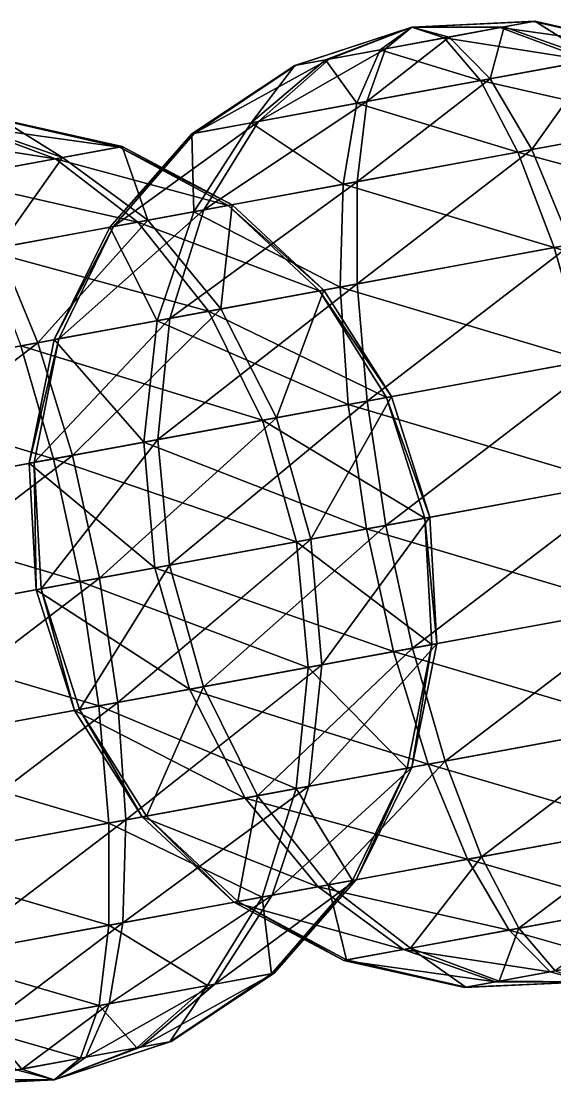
# Model space of a CAD drawing. Header units: metres. Extents: x -550 to 12, y -466 to 28.
# Drawn here: x -144.6 to -111.7, y -43.7 to 22.1 of the extents above; entities that cross this region are included whole.
import ezdxf

# ---------------------------------------------------------------- set-up
doc = ezdxf.new("R2010")
doc.units = ezdxf.units.M

msp = doc.modelspace()

# ---------------------------------------------------------------- linework, layer by layer
for points in [[(-125.84111, 19.71893, -994.4857), (-120.51286, 21.739086, -999.8581), (-127.74427, 19.368618, -998.0084), (-127.74417, 19.368717, -998.0083)], [(-127.74427, 19.368618, -998.0084), (-120.51286, 21.739086, -999.8581), (-127.660194, 19.384094, -1002.0268), (-127.660095, 19.384193, -1002.0267)], [(-127.660194, 19.384094, -1002.0268), (-120.51286, 21.739086, -999.8581), (-125.61141, 19.761208, -1005.464), (-125.61131, 19.761307, -1005.46387)], [(-122.46067, 20.34116, -992.4025), (-120.51286, 21.739086, -999.8581), (-125.84111, 19.71893, -994.4857), (-125.84101, 19.719028, -994.4856)], [(-125.61141, 19.761208, -1005.464), (-120.51286, 21.739086, -999.8581), (-122.1469, 20.398914, -1007.3992), (-122.1468, 20.399014, -1007.39905)], [(-118.50873, 21.068584, -992.317), (-120.51286, 21.739086, -999.8581), (-122.46067, 20.34116, -992.4025), (-122.46057, 20.341259, -992.4024)], [(-122.1469, 20.398914, -1007.3992), (-120.51286, 21.739086, -999.8581), (-118.19496, 21.126339, -1007.31366), (-118.19486, 21.126438, -1007.31354)], [(-114.814514, 21.74857, -1005.23047), (-120.51286, 21.739086, -999.8581), (-112.91136, 22.09888, -1001.70776), (-112.91126, 22.09898, -1001.70764)], [(-112.91136, 22.09888, -1001.70776), (-120.51286, 21.739086, -999.8581), (-112.99544, 22.083405, -997.6894), (-112.99534, 22.083504, -997.6893)], [(-112.99544, 22.083405, -997.6894), (-120.51286, 21.739086, -999.8581), (-115.04421, 21.706291, -994.2522), (-115.04411, 21.70639, -994.2521)], [(-118.19496, 21.126339, -1007.31366), (-120.51286, 21.739086, -999.8581), (-114.814514, 21.74857, -1005.23047), (-114.814415, 21.748669, -1005.23035)], [(-115.04421, 21.706291, -994.2522), (-120.51286, 21.739086, -999.8581), (-118.50873, 21.068584, -992.317), (-118.50863, 21.068684, -992.3169)], [(-115.66492, 18.544682, -1014.2611), (-118.19496, 21.126339, -1007.31366), (-114.814514, 21.74857, -1005.23047), (-114.814415, 21.748669, -1005.23035)], [(-115.66492, 18.544682, -1014.2611), (-114.814514, 21.74857, -1005.23047), (-109.1344, 19.746738, -1010.2367), (-109.1343, 19.746838, -1010.2366)], [(-105.6202, 20.393589, -995.6685), (-112.99544, 22.083405, -997.6894), (-115.04421, 21.706291, -994.2522), (-115.04411, 21.70639, -994.2521)], [(-109.1344, 19.746738, -1010.2367), (-114.814514, 21.74857, -1005.23047), (-112.91136, 22.09888, -1001.70776), (-112.91126, 22.09898, -1001.70764)], [(-105.45778, 20.423487, -1003.43134), (-112.91136, 22.09888, -1001.70776), (-112.99544, 22.083405, -997.6894), (-112.99534, 22.083504, -997.6893)], [(-105.45778, 20.423487, -1003.43134), (-112.99544, 22.083405, -997.6894), (-105.6202, 20.393589, -995.6685), (-105.6201, 20.393688, -995.6684)], [(-109.1344, 19.746738, -1010.2367), (-112.91136, 22.09888, -1001.70776), (-105.45778, 20.423487, -1003.43134), (-105.45768, 20.423586, -1003.4312)], [(-123.29948, 17.139404, -1014.4263), (-122.1469, 20.398914, -1007.3992), (-118.19496, 21.126339, -1007.31366), (-118.19486, 21.126438, -1007.31354)], [(-123.29948, 17.139404, -1014.4263), (-118.19496, 21.126339, -1007.31366), (-115.66492, 18.544682, -1014.2611), (-115.66482, 18.54478, -1014.261)], [(-116.27107, 18.433105, -985.2899), (-118.50873, 21.068584, -992.317), (-122.46067, 20.34116, -992.4025), (-122.46057, 20.341259, -992.4024)], [(-109.57814, 19.66506, -989.0283), (-115.04421, 21.706291, -994.2522), (-118.50873, 21.068584, -992.317), (-118.50863, 21.068684, -992.3169)], [(-109.57814, 19.66506, -989.0283), (-118.50873, 21.068584, -992.317), (-116.27107, 18.433105, -985.2899), (-116.27097, 18.433205, -985.2898)], [(-105.6202, 20.393589, -995.6685), (-115.04421, 21.706291, -994.2522), (-109.57814, 19.66506, -989.0283), (-109.57804, 19.66516, -989.0282)], [(-129.9924, 15.90745, -1010.68787), (-125.61141, 19.761208, -1005.464), (-122.1469, 20.398914, -1007.3992), (-122.1468, 20.399014, -1007.39905)], [(-129.9924, 15.90745, -1010.68787), (-122.1469, 20.398914, -1007.3992), (-123.29948, 17.139404, -1014.4263), (-123.29938, 17.139503, -1014.42615)], [(-133.95035, 15.178921, -1004.04767), (-127.660194, 19.384094, -1002.0268), (-125.61141, 19.761208, -1005.464), (-125.61131, 19.761307, -1005.46387)], [(-133.95035, 15.178921, -1004.04767), (-125.61141, 19.761208, -1005.464), (-129.9924, 15.90745, -1010.68787), (-129.9923, 15.90755, -1010.68774)], [(-123.90564, 17.027828, -985.4551), (-122.46067, 20.34116, -992.4025), (-125.84111, 19.71893, -994.4857), (-125.84101, 19.719028, -994.4856)], [(-116.27107, 18.433105, -985.2899), (-122.46067, 20.34116, -992.4025), (-123.90564, 17.027828, -985.4551), (-123.90554, 17.027927, -985.45496)], [(-113.09515, 14.17004, -1020.22705), (-115.66492, 18.544682, -1014.2611), (-109.1344, 19.746738, -1010.2367), (-109.1343, 19.746838, -1010.2366)], [(-113.09515, 14.17004, -1020.22705), (-109.1344, 19.746738, -1010.2367), (-103.85961, 15.870007, -1014.53564), (-103.85951, 15.870107, -1014.5355)], [(-134.11276, 15.149023, -996.28485), (-127.74427, 19.368618, -998.0084), (-127.660194, 19.384094, -1002.0268), (-127.660095, 19.384193, -1002.0267)], [(-134.11276, 15.149023, -996.28485), (-127.660194, 19.384094, -1002.0268), (-133.95035, 15.178921, -1004.04767), (-133.95024, 15.179021, -1004.04755)], [(-130.43614, 15.825771, -989.4795), (-127.74427, 19.368618, -998.0084), (-134.11276, 15.149023, -996.28485), (-134.11266, 15.149123, -996.2847)], [(-123.90564, 17.027828, -985.4551), (-125.84111, 19.71893, -994.4857), (-130.43614, 15.825771, -989.4795), (-130.43604, 15.825871, -989.4794)], [(-130.43614, 15.825771, -989.4795), (-125.84111, 19.71893, -994.4857), (-127.74427, 19.368618, -998.0084), (-127.74417, 19.368717, -998.0083)], [(-104.48716, 15.754496, -984.5424), (-109.57814, 19.66506, -989.0283), (-116.27107, 18.433105, -985.2899), (-116.27097, 18.433205, -985.2898)], [(-113.95239, 14.012249, -979.25555), (-116.27107, 18.433105, -985.2899), (-123.90564, 17.027828, -985.4551), (-123.90554, 17.027927, -985.45496)], [(-123.89205, 12.182678, -1020.46063), (-123.29948, 17.139404, -1014.4263), (-115.66492, 18.544682, -1014.2611), (-115.66482, 18.54478, -1014.261)], [(-123.89205, 12.182678, -1020.46063), (-115.66492, 18.544682, -1014.2611), (-113.09515, 14.17004, -1020.22705), (-113.095055, 14.17014, -1020.2269)], [(-115.66492, 18.544682, -1014.2611), (-115.66492, 18.544682, -1014.2611), (-123.29948, 17.139404, -1014.4263), (-123.29938, 17.139503, -1014.42615)], [(-104.48716, 15.754496, -984.5424), (-116.27107, 18.433105, -985.2899), (-113.95239, 14.012249, -979.25555), (-113.95229, 14.012349, -979.25543)], [(-133.35728, 10.440432, -1015.17377), (-129.9924, 15.90745, -1010.68787), (-123.29948, 17.139404, -1014.4263), (-123.29938, 17.139503, -1014.42615)], [(-133.35728, 10.440432, -1015.17377), (-123.29948, 17.139404, -1014.4263), (-123.89205, 12.182678, -1020.46063), (-123.89195, 12.182778, -1020.4605)], [(-124.74929, 12.024887, -979.48914), (-123.90564, 17.027828, -985.4551), (-130.43614, 15.825771, -989.4795), (-130.43604, 15.825871, -989.4794)], [(-113.95239, 14.012249, -979.25555), (-123.90564, 17.027828, -985.4551), (-124.74929, 12.024887, -979.48914), (-124.74919, 12.024987, -979.489)], [(-138.5831, 14.326176, -880.4442), (-145.95833, 16.015991, -882.4651), (-148.00711, 15.638878, -879.0279), (-148.007, 15.638978, -879.0278)], [(-142.09729, 13.679325, -895.0124), (-147.7774, 15.681156, -890.00616), (-145.87425, 16.031467, -886.48346), (-145.87415, 16.031567, -886.48334)], [(-138.42067, 14.356073, -888.20703), (-145.87425, 16.031467, -886.48346), (-145.95833, 16.015991, -882.4651), (-145.95822, 16.01609, -882.46497)], [(-138.42067, 14.356073, -888.20703), (-145.95833, 16.015991, -882.4651), (-138.5831, 14.326176, -880.4442), (-138.583, 14.326276, -880.4441)], [(-142.09729, 13.679325, -895.0124), (-145.87425, 16.031467, -886.48346), (-138.42067, 14.356073, -888.20703), (-138.42056, 14.356174, -888.2069)], [(-138.95465, 9.410135, -1005.7831), (-133.95035, 15.178921, -1004.04767), (-129.9924, 15.90745, -1010.68787), (-129.9923, 15.90755, -1010.68774)], [(-138.95465, 9.410135, -1005.7831), (-129.9924, 15.90745, -1010.68787), (-133.35728, 10.440432, -1015.17377), (-133.35718, 10.440532, -1015.17365)], [(-133.98483, 10.324921, -985.18054), (-130.43614, 15.825771, -989.4795), (-134.11276, 15.149023, -996.28485), (-134.11266, 15.149123, -996.2847)], [(-124.74929, 12.024887, -979.48914), (-130.43614, 15.825771, -989.4795), (-133.98483, 10.324921, -985.18054), (-133.98473, 10.325021, -985.1804)], [(-110.66079, 8.300545, -1024.8049), (-113.09515, 14.17004, -1020.22705), (-103.85961, 15.870007, -1014.53564), (-103.85951, 15.870107, -1014.5355)], [(-142.54103, 13.597647, -873.804), (-148.00711, 15.638878, -879.0279), (-151.47162, 15.001171, -877.0927), (-151.47151, 15.001271, -877.0926)], [(-148.6278, 12.477268, -899.0368), (-147.7774, 15.681156, -890.00616), (-142.09729, 13.679325, -895.0124), (-142.09718, 13.679425, -895.01227)], [(-138.5831, 14.326176, -880.4442), (-148.00711, 15.638878, -879.0279), (-142.54103, 13.597647, -873.804), (-142.54092, 13.597747, -873.8039)], [(-139.18436, 9.367857, -994.80475), (-134.11276, 15.149023, -996.28485), (-133.95035, 15.178921, -1004.04767), (-133.95024, 15.179021, -1004.04755)], [(-139.18436, 9.367857, -994.80475), (-133.95035, 15.178921, -1004.04767), (-138.95465, 9.410135, -1005.7831), (-138.95454, 9.410235, -1005.78296)], [(-133.98483, 10.324921, -985.18054), (-134.11276, 15.149023, -996.28485), (-139.18436, 9.367857, -994.80475), (-139.18425, 9.367957, -994.8046)], [(-100.118195, 10.241098, -981.10034), (-104.48716, 15.754496, -984.5424), (-113.95239, 14.012249, -979.25555), (-113.95229, 14.012349, -979.25543)], [(-142.54103, 13.597647, -873.804), (-151.47162, 15.001171, -877.0927), (-149.23396, 12.365692, -870.0656), (-149.23386, 12.365792, -870.0655)], [(-131.85268, 10.717379, -878.7088), (-138.5831, 14.326176, -880.4442), (-142.54103, 13.597647, -873.804), (-142.54092, 13.597747, -873.8039)], [(-136.82251, 9.802593, -899.31134), (-142.09729, 13.679325, -895.0124), (-138.42067, 14.356073, -888.20703), (-138.42056, 14.356174, -888.2069)], [(-131.62299, 10.759657, -889.68713), (-138.42067, 14.356073, -888.20703), (-138.5831, 14.326176, -880.4442), (-138.583, 14.326276, -880.4441)], [(-131.62299, 10.759657, -889.68713), (-138.5831, 14.326176, -880.4442), (-131.85268, 10.717379, -878.7088), (-131.85257, 10.717479, -878.7087)], [(-136.82251, 9.802593, -899.31134), (-138.42067, 14.356073, -888.20703), (-131.62299, 10.759657, -889.68713), (-131.62288, 10.759757, -889.687)], [(-111.710686, 8.107292, -974.62524), (-113.95239, 14.012249, -979.25555), (-124.74929, 12.024887, -979.48914), (-124.74919, 12.024987, -979.489)], [(-123.88424, 5.866533, -1025.091), (-123.89205, 12.182678, -1020.46063), (-113.09515, 14.17004, -1020.22705), (-113.095055, 14.17014, -1020.2269)], [(-113.09515, 14.17004, -1020.22705), (-113.09515, 14.17004, -1020.22705), (-123.89205, 12.182678, -1020.46063), (-123.89195, 12.182778, -1020.4605)], [(-123.88424, 5.866533, -1025.091), (-113.09515, 14.17004, -1020.22705), (-110.66079, 8.300545, -1024.8049), (-110.66069, 8.300645, -1024.8048)], [(-100.118195, 10.241098, -981.10034), (-113.95239, 14.012249, -979.25555), (-111.710686, 8.107292, -974.62524), (-111.71059, 8.107392, -974.6251)], [(-137.45004, 9.687082, -869.3181), (-142.54103, 13.597647, -873.804), (-149.23396, 12.365692, -870.0656), (-149.23386, 12.365792, -870.0655)], [(-146.05804, 8.102627, -905.00275), (-148.6278, 12.477268, -899.0368), (-142.09729, 13.679325, -895.0124), (-142.09718, 13.679425, -895.01227)], [(-146.05804, 8.102627, -905.00275), (-142.09729, 13.679325, -895.0124), (-136.82251, 9.802593, -899.31134), (-136.8224, 9.802693, -899.3112)], [(-131.85268, 10.717379, -878.7088), (-142.54103, 13.597647, -873.804), (-137.45004, 9.687082, -869.3181), (-137.44994, 9.687182, -869.318)], [(-137.45004, 9.687082, -869.3181), (-149.23396, 12.365692, -870.0656), (-146.91528, 7.944836, -864.03125), (-146.91518, 7.944936, -864.0311)], [(-135.47673, 3.732727, -1018.61584), (-133.35728, 10.440432, -1015.17377), (-123.89205, 12.182678, -1020.46063), (-123.89195, 12.182778, -1020.4605)], [(-135.47673, 3.732727, -1018.61584), (-123.89205, 12.182678, -1020.46063), (-123.88424, 5.866533, -1025.091), (-123.88414, 5.866633, -1025.0908)], [(-124.934135, 5.673281, -974.9113), (-124.74929, 12.024887, -979.48914), (-133.98483, 10.324921, -985.18054), (-133.98473, 10.325021, -985.1804)], [(-111.710686, 8.107292, -974.62524), (-124.74929, 12.024887, -979.48914), (-124.934135, 5.673281, -974.9113), (-124.93404, 5.673381, -974.9112)], [(-126.22573, 5.435535, -877.3772), (-131.85268, 10.717379, -878.7088), (-137.45004, 9.687082, -869.3181), (-137.44994, 9.687182, -869.318)], [(-132.3125, 4.315157, -902.61005), (-136.82251, 9.802593, -899.31134), (-131.62299, 10.759657, -889.68713), (-131.62288, 10.759757, -889.687)], [(-132.3125, 4.315157, -902.61005), (-131.62299, 10.759657, -889.68713), (-125.94441, 5.487318, -890.8228), (-125.94431, 5.487418, -890.8227)], [(-125.94441, 5.487318, -890.8228), (-131.62299, 10.759657, -889.68713), (-131.85268, 10.717379, -878.7088), (-131.85257, 10.717479, -878.7087)], [(-125.94441, 5.487318, -890.8228), (-131.85268, 10.717379, -878.7088), (-126.22573, 5.435535, -877.3772), (-126.22563, 5.435636, -877.3771)], [(-142.33209, 2.470877, -1007.1147), (-138.95465, 9.410135, -1005.7831), (-133.35728, 10.440432, -1015.17377), (-133.35718, 10.440532, -1015.17365)], [(-142.33209, 2.470877, -1007.1147), (-133.35728, 10.440432, -1015.17377), (-135.47673, 3.732727, -1018.61584), (-135.47662, 3.732827, -1018.6157)], [(-136.24532, 3.591255, -981.88184), (-133.98483, 10.324921, -985.18054), (-139.18436, 9.367857, -994.80475), (-139.18425, 9.367957, -994.8046)], [(-124.934135, 5.673281, -974.9113), (-133.98483, 10.324921, -985.18054), (-136.24532, 3.591255, -981.88184), (-136.24521, 3.591355, -981.8817)], [(-96.769, 3.500601, -978.9365), (-100.118195, 10.241098, -981.10034), (-111.710686, 8.107292, -974.62524), (-111.71059, 8.107392, -974.6251)], [(-133.08109, 4.173685, -865.87604), (-137.45004, 9.687082, -869.3181), (-146.91528, 7.944836, -864.03125), (-146.91518, 7.944936, -864.0311)], [(-143.62369, 2.233131, -909.58057), (-146.05804, 8.102627, -905.00275), (-136.82251, 9.802593, -899.31134), (-136.8224, 9.802693, -899.3112)], [(-143.62369, 2.233131, -909.58057), (-136.82251, 9.802593, -899.31134), (-132.3125, 4.315157, -902.61005), (-132.3124, 4.315257, -902.6099)], [(-142.6134, 2.419094, -993.66907), (-139.18436, 9.367857, -994.80475), (-138.95465, 9.410135, -1005.7831), (-138.95454, 9.410235, -1005.78296)], [(-142.6134, 2.419094, -993.66907), (-138.95465, 9.410135, -1005.7831), (-142.33209, 2.470877, -1007.1147), (-142.33199, 2.470977, -1007.11456)], [(-136.24532, 3.591255, -981.88184), (-139.18436, 9.367857, -994.80475), (-142.6134, 2.419094, -993.66907), (-142.6133, 2.419194, -993.66895)], [(-126.22573, 5.435535, -877.3772), (-137.45004, 9.687082, -869.3181), (-133.08109, 4.173685, -865.87604), (-133.08098, 4.173785, -865.8759)], [(-156.84714, -0.20088, -909.86664), (-146.05804, 8.102627, -905.00275), (-143.62369, 2.233131, -909.58057), (-143.62358, 2.233231, -909.58044)], [(-133.08109, 4.173685, -865.87604), (-146.91528, 7.944836, -864.03125), (-144.67358, 2.039879, -859.40094), (-144.67348, 2.039979, -859.4008)], [(-109.698746, 1.120649, -971.71454), (-111.710686, 8.107292, -974.62524), (-124.934135, 5.673281, -974.9113), (-124.93404, 5.673381, -974.9112)], [(-123.27657, -1.378593, -1028.0017), (-123.88424, 5.866533, -1025.091), (-110.66079, 8.300545, -1024.8049), (-110.66069, 8.300645, -1024.8048)], [(-110.66079, 8.300545, -1024.8049), (-110.66079, 8.300545, -1024.8049), (-123.88424, 5.866533, -1025.091), (-123.88414, 5.866633, -1025.0908)], [(-123.27657, -1.378593, -1028.0017), (-110.66079, 8.300545, -1024.8049), (-108.52773, 1.336195, -1027.6826), (-108.52763, 1.336295, -1027.6825)], [(-96.769, 3.500601, -978.9365), (-111.710686, 8.107292, -974.62524), (-109.698746, 1.120649, -971.71454), (-109.69865, 1.120749, -971.7144)], [(-124.447586, -1.594139, -972.03357), (-124.934135, 5.673281, -974.9113), (-136.24532, 3.591255, -981.88184), (-136.24521, 3.591355, -981.8817)], [(-136.20633, -3.758544, -1020.77966), (-135.47673, 3.732727, -1018.61584), (-123.88424, 5.866533, -1025.091), (-123.88414, 5.866633, -1025.0908)], [(-136.20633, -3.758544, -1020.77966), (-123.88424, 5.866533, -1025.091), (-123.27657, -1.378593, -1028.0017), (-123.276474, -1.378493, -1028.0016)], [(-122.08573, -1.159401, -876.54016), (-126.22573, 5.435535, -877.3772), (-133.08109, 4.173685, -865.87604), (-133.08098, 4.173785, -865.8759)], [(-128.87465, -2.409021, -904.6837), (-132.3125, 4.315157, -902.61005), (-125.94441, 5.487318, -890.8228), (-125.94431, 5.487418, -890.8227)], [(-128.87465, -2.409021, -904.6837), (-125.94441, 5.487318, -890.8228), (-121.77196, -1.101646, -891.53674), (-121.77186, -1.101546, -891.5366)], [(-121.77196, -1.101646, -891.53674), (-125.94441, 5.487318, -890.8228), (-126.22573, 5.435535, -877.3772), (-126.22563, 5.435636, -877.3771)], [(-121.77196, -1.101646, -891.53674), (-126.22573, 5.435535, -877.3772), (-122.08573, -1.159401, -876.54016), (-122.08563, -1.159301, -876.54004)], [(-109.698746, 1.120649, -971.71454), (-124.934135, 5.673281, -974.9113), (-124.447586, -1.594139, -972.03357), (-124.44749, -1.594039, -972.03345)], [(-129.73189, -2.566813, -863.7122), (-133.08109, 4.173685, -865.87604), (-144.67358, 2.039879, -859.40094), (-144.67348, 2.039979, -859.4008)], [(-141.49063, -4.731218, -912.4583), (-143.62369, 2.233131, -909.58057), (-132.3125, 4.315157, -902.61005), (-132.3124, 4.315257, -902.6099)], [(-141.49063, -4.731218, -912.4583), (-132.3125, 4.315157, -902.61005), (-128.87465, -2.409021, -904.6837), (-128.87454, -2.408921, -904.6836)], [(-122.08573, -1.159401, -876.54016), (-133.08109, 4.173685, -865.87604), (-129.73189, -2.566813, -863.7122), (-129.73178, -2.566713, -863.7121)], [(-143.85248, -5.165955, -1007.9517), (-142.33209, 2.470877, -1007.1147), (-135.47673, 3.732727, -1018.61584), (-135.47662, 3.732827, -1018.6157)], [(-143.85248, -5.165955, -1007.9517), (-135.47673, 3.732727, -1018.61584), (-136.20633, -3.758544, -1020.77966), (-136.20622, -3.758444, -1020.77954)], [(-137.06357, -3.916335, -979.80817), (-136.24532, 3.591255, -981.88184), (-142.6134, 2.419094, -993.66907), (-142.6133, 2.419194, -993.66895)], [(-124.447586, -1.594139, -972.03357), (-136.24532, 3.591255, -981.88184), (-137.06357, -3.916335, -979.80817), (-137.06346, -3.916235, -979.80804)], [(-142.66164, -4.946764, -856.49023), (-144.67358, 2.039879, -859.40094), (-157.89703, -0.394133, -859.687), (-157.89693, -0.394033, -859.6869)], [(-156.23947, -7.446007, -912.77734), (-156.84714, -0.20088, -909.86664), (-143.62369, 2.233131, -909.58057), (-143.62358, 2.233231, -909.58044)], [(-143.62369, 2.233131, -909.58057), (-143.62369, 2.233131, -909.58057), (-156.84714, -0.20088, -909.86664), (-156.84703, -0.20078, -909.8665)], [(-156.23947, -7.446007, -912.77734), (-143.62369, 2.233131, -909.58057), (-141.49063, -4.731218, -912.4583), (-141.49052, -4.731118, -912.4582)], [(-129.73189, -2.566813, -863.7122), (-144.67358, 2.039879, -859.40094), (-142.66164, -4.946764, -856.49023), (-142.66153, -4.946664, -856.4901)], [(-144.16624, -5.223711, -992.95514), (-142.6134, 2.419094, -993.66907), (-142.33209, 2.470877, -1007.1147), (-142.33199, 2.470977, -1007.11456)], [(-144.16624, -5.223711, -992.95514), (-142.33209, 2.470877, -1007.1147), (-143.85248, -5.165955, -1007.9517), (-143.85237, -5.165855, -1007.9516)], [(-137.06357, -3.916335, -979.80817), (-142.6134, 2.419094, -993.66907), (-144.16624, -5.223711, -992.95514), (-144.16614, -5.22361, -992.955)], [(-122.110466, -9.058964, -1028.9945), (-123.27657, -1.378593, -1028.0017), (-108.52773, 1.336195, -1027.6826), (-108.52763, 1.336295, -1027.6825)], [(-108.52773, 1.336195, -1027.6826), (-108.52773, 1.336195, -1027.6826), (-123.27657, -1.378593, -1028.0017), (-123.276474, -1.378493, -1028.0016)], [(-122.110466, -9.058964, -1028.9945), (-108.52773, 1.336195, -1027.6826), (-106.84134, -6.248408, -1028.6642), (-106.84124, -6.248308, -1028.6641)], [(-108.053665, -6.471557, -970.72174), (-109.698746, 1.120649, -971.71454), (-124.447586, -1.594139, -972.03357), (-124.44749, -1.594039, -972.03345)], [(-142.66164, -4.946764, -856.49023), (-157.89703, -0.394133, -859.687), (-157.41048, -7.661552, -856.80927), (-157.41037, -7.661452, -856.80914)], [(-119.71481, -8.618004, -876.25464), (-122.08573, -1.159401, -876.54016), (-129.73189, -2.566813, -863.7122), (-129.73178, -2.566713, -863.7121)], [(-126.74321, -9.911707, -905.391), (-128.87465, -2.409021, -904.6837), (-121.77196, -1.101646, -891.53674), (-121.77186, -1.101546, -891.5366)], [(-126.74321, -9.911707, -905.391), (-121.77196, -1.101646, -891.53674), (-119.38997, -8.558211, -891.7803), (-119.38987, -8.558111, -891.78015)], [(-119.38997, -8.558211, -891.7803), (-121.77196, -1.101646, -891.53674), (-122.08573, -1.159401, -876.54016), (-122.08563, -1.159301, -876.54004)], [(-119.38997, -8.558211, -891.7803), (-122.08573, -1.159401, -876.54016), (-119.71481, -8.618004, -876.25464), (-119.714714, -8.617904, -876.2545)], [(-123.322784, -9.282112, -971.052), (-124.447586, -1.594139, -972.03357), (-137.06357, -3.916335, -979.80817), (-137.06346, -3.916235, -979.80804)], [(-135.49632, -11.52287, -1021.5177), (-136.20633, -3.758544, -1020.77966), (-123.27657, -1.378593, -1028.0017), (-123.276474, -1.378493, -1028.0016)], [(-135.49632, -11.52287, -1021.5177), (-123.27657, -1.378593, -1028.0017), (-122.110466, -9.058964, -1028.9945), (-122.11037, -9.058864, -1028.9944)], [(-108.053665, -6.471557, -970.72174), (-124.447586, -1.594139, -972.03357), (-123.322784, -9.282112, -971.052), (-123.322685, -9.282012, -971.0519)], [(-127.63069, -10.075064, -862.9742), (-129.73189, -2.566813, -863.7122), (-142.66164, -4.946764, -856.49023), (-142.66153, -4.946664, -856.4901)], [(-139.80423, -12.315822, -913.4399), (-141.49063, -4.731218, -912.4583), (-128.87465, -2.409021, -904.6837), (-128.87454, -2.408921, -904.6836)], [(-139.80423, -12.315822, -913.4399), (-128.87465, -2.409021, -904.6837), (-126.74321, -9.911707, -905.391), (-126.74311, -9.911607, -905.39087)], [(-119.71481, -8.618004, -876.25464), (-129.73189, -2.566813, -863.7122), (-127.63069, -10.075064, -862.9742), (-127.63059, -10.074964, -862.97406)], [(-136.3838, -11.686227, -979.1009), (-137.06357, -3.916335, -979.80817), (-144.16624, -5.223711, -992.95514), (-144.16614, -5.22361, -992.955)], [(-143.4122, -12.979929, -1008.23724), (-143.85248, -5.165955, -1007.9517), (-136.20633, -3.758544, -1020.77966), (-136.20622, -3.758444, -1020.77954)], [(-143.4122, -12.979929, -1008.23724), (-136.20633, -3.758544, -1020.77966), (-135.49632, -11.52287, -1021.5177), (-135.49622, -11.52277, -1021.5176)], [(-123.322784, -9.282112, -971.052), (-137.06357, -3.916335, -979.80817), (-136.3838, -11.686227, -979.1009), (-136.3837, -11.686127, -979.10077)], [(-141.01656, -12.538971, -855.49744), (-142.66164, -4.946764, -856.49023), (-157.41048, -7.661552, -856.80927), (-157.41037, -7.661452, -856.80914)], [(-155.07336, -15.126377, -913.77014), (-156.23947, -7.446007, -912.77734), (-141.49063, -4.731218, -912.4583), (-141.49052, -4.731118, -912.4582)], [(-141.49063, -4.731218, -912.4583), (-141.49063, -4.731218, -912.4583), (-156.23947, -7.446007, -912.77734), (-156.23936, -7.445907, -912.7772)], [(-155.07336, -15.126377, -913.77014), (-141.49063, -4.731218, -912.4583), (-139.80423, -12.315822, -913.4399), (-139.80412, -12.315722, -913.43976)], [(-143.73705, -13.039722, -992.7116), (-144.16624, -5.223711, -992.95514), (-143.85248, -5.165955, -1007.9517), (-143.85237, -5.165855, -1007.9516)], [(-136.3838, -11.686227, -979.1009), (-144.16624, -5.223711, -992.95514), (-143.73705, -13.039722, -992.7116), (-143.73694, -13.039622, -992.7115)], [(-143.73705, -13.039722, -992.7116), (-143.85248, -5.165955, -1007.9517), (-143.4122, -12.979929, -1008.23724), (-143.4121, -12.979829, -1008.2371)], [(-127.63069, -10.075064, -862.9742), (-142.66164, -4.946764, -856.49023), (-141.01656, -12.538971, -855.49744), (-141.01645, -12.538871, -855.4973)], [(-106.88755, -14.151924, -971.71454), (-108.053665, -6.471557, -970.72174), (-123.322784, -9.282112, -971.052), (-123.322685, -9.282012, -971.0519)], [(-120.465385, -16.651167, -1028.0017), (-122.110466, -9.058964, -1028.9945), (-106.84134, -6.248408, -1028.6642), (-106.84124, -6.248308, -1028.6641)], [(-106.84134, -6.248408, -1028.6642), (-106.84134, -6.248408, -1028.6642), (-122.110466, -9.058964, -1028.9945), (-122.11037, -9.058864, -1028.9944)], [(-120.465385, -16.651167, -1028.0017), (-106.84134, -6.248408, -1028.6642), (-105.716545, -13.936379, -1027.6826), (-105.716446, -13.936278, -1027.6825)], [(-141.01656, -12.538971, -855.49744), (-157.41048, -7.661552, -856.80927), (-156.28568, -15.349525, -855.8277), (-156.28557, -15.349425, -855.8276)], [(-133.39513, -19.031118, -1020.77966), (-135.49632, -11.52287, -1021.5177), (-122.110466, -9.058964, -1028.9945), (-122.11037, -9.058864, -1028.9944)], [(-133.39513, -19.031118, -1020.77966), (-122.110466, -9.058964, -1028.9945), (-120.465385, -16.651167, -1028.0017), (-120.46529, -16.651068, -1028.0016)], [(-119.27454, -16.431974, -876.54016), (-119.71481, -8.618004, -876.25464), (-127.63069, -10.075064, -862.9742), (-127.63059, -10.074964, -862.97406)], [(-126.06345, -17.681595, -904.6837), (-126.74321, -9.911707, -905.391), (-119.38997, -8.558211, -891.7803), (-119.38987, -8.558111, -891.78015)], [(-126.06345, -17.681595, -904.6837), (-119.38997, -8.558211, -891.7803), (-118.96077, -16.37422, -891.53674), (-118.96067, -16.37412, -891.5366)], [(-118.96077, -16.37422, -891.53674), (-119.38997, -8.558211, -891.7803), (-119.71481, -8.618004, -876.25464), (-119.714714, -8.617904, -876.2545)], [(-118.96077, -16.37422, -891.53674), (-119.71481, -8.618004, -876.25464), (-119.27454, -16.431974, -876.54016), (-119.274445, -16.431875, -876.54004)], [(-121.63639, -16.86671, -972.03357), (-123.322784, -9.282112, -971.052), (-136.3838, -11.686227, -979.1009), (-136.3837, -11.686127, -979.10077)], [(-106.88755, -14.151924, -971.71454), (-123.322784, -9.282112, -971.052), (-121.63639, -16.86671, -972.03357), (-121.63629, -16.866611, -972.03345)], [(-126.92069, -17.839386, -863.7122), (-127.63069, -10.075064, -862.9742), (-141.01656, -12.538971, -855.49744), (-141.01645, -12.538871, -855.4973)], [(-138.67943, -20.003792, -912.4583), (-139.80423, -12.315822, -913.4399), (-126.74321, -9.911707, -905.391), (-126.74311, -9.911607, -905.39087)], [(-138.67943, -20.003792, -912.4583), (-126.74321, -9.911707, -905.391), (-126.06345, -17.681595, -904.6837), (-126.063354, -17.681496, -904.6836)], [(-119.27454, -16.431974, -876.54016), (-127.63069, -10.075064, -862.9742), (-126.92069, -17.839386, -863.7122), (-126.92059, -17.839287, -863.7121)], [(-134.25237, -19.188908, -979.80817), (-136.3838, -11.686227, -979.1009), (-143.73705, -13.039722, -992.7116), (-143.73694, -13.039622, -992.7115)], [(-141.04128, -20.438528, -1007.9517), (-143.4122, -12.979929, -1008.23724), (-135.49632, -11.52287, -1021.5177), (-135.49622, -11.52277, -1021.5176)], [(-141.04128, -20.438528, -1007.9517), (-135.49632, -11.52287, -1021.5177), (-133.39513, -19.031118, -1020.77966), (-133.39502, -19.03102, -1020.77954)], [(-121.63639, -16.86671, -972.03357), (-136.3838, -11.686227, -979.1009), (-134.25237, -19.188908, -979.80817), (-134.25226, -19.188808, -979.80804)], [(-153.42827, -22.71858, -912.77734), (-155.07336, -15.126377, -913.77014), (-139.80423, -12.315822, -913.4399), (-139.80412, -12.315722, -913.43976)], [(-139.80423, -12.315822, -913.4399), (-139.80423, -12.315822, -913.4399), (-155.07336, -15.126377, -913.77014), (-155.07326, -15.126277, -913.77)], [(-153.42827, -22.71858, -912.77734), (-139.80423, -12.315822, -913.4399), (-138.67943, -20.003792, -912.4583), (-138.67932, -20.003693, -912.4582)], [(-139.85045, -20.219337, -856.49023), (-141.01656, -12.538971, -855.49744), (-156.28568, -15.349525, -855.8277), (-156.28557, -15.349425, -855.8276)], [(-141.35506, -20.496284, -992.95514), (-143.73705, -13.039722, -992.7116), (-143.4122, -12.979929, -1008.23724), (-143.4121, -12.979829, -1008.2371)], [(-134.25237, -19.188908, -979.80817), (-143.73705, -13.039722, -992.7116), (-141.35506, -20.496284, -992.95514), (-141.35495, -20.496185, -992.955)], [(-141.35506, -20.496284, -992.95514), (-143.4122, -12.979929, -1008.23724), (-141.04128, -20.438528, -1007.9517), (-141.04117, -20.438429, -1007.9516)], [(-126.92069, -17.839386, -863.7122), (-141.01656, -12.538971, -855.49744), (-139.85045, -20.219337, -856.49023), (-139.85034, -20.219238, -856.4901)], [(-106.279884, -21.397053, -974.62524), (-106.88755, -14.151924, -971.71454), (-121.63639, -16.86671, -972.03357), (-121.63629, -16.866611, -972.03345)], [(-118.45344, -23.637814, -1025.091), (-120.465385, -16.651167, -1028.0017), (-105.716545, -13.936379, -1027.6826), (-105.716446, -13.936278, -1027.6825)], [(-105.716545, -13.936379, -1027.6826), (-105.716545, -13.936379, -1027.6826), (-120.465385, -16.651167, -1028.0017), (-120.46529, -16.651068, -1028.0016)], [(-118.45344, -23.637814, -1025.091), (-105.716545, -13.936379, -1027.6826), (-105.22999, -21.2038, -1024.8049), (-105.22989, -21.203701, -1024.8048)], [(-139.85045, -20.219337, -856.49023), (-156.28568, -15.349525, -855.8277), (-154.59929, -22.934124, -856.80927), (-154.59918, -22.934025, -856.80914)], [(-120.79493, -24.06881, -877.3772), (-119.27454, -16.431974, -876.54016), (-126.92069, -17.839386, -863.7122), (-126.92059, -17.839287, -863.7121)], [(-126.8817, -25.18919, -902.61005), (-126.06345, -17.681595, -904.6837), (-118.96077, -16.37422, -891.53674), (-118.96067, -16.37412, -891.5366)], [(-126.8817, -25.18919, -902.61005), (-118.96077, -16.37422, -891.53674), (-120.51361, -24.017029, -890.8228), (-120.51351, -24.01693, -890.8227)], [(-120.51361, -24.017029, -890.8228), (-119.27454, -16.431974, -876.54016), (-120.79493, -24.06881, -877.3772), (-120.79483, -24.06871, -877.3771)], [(-120.51361, -24.017029, -890.8228), (-118.96077, -16.37422, -891.53674), (-119.27454, -16.431974, -876.54016), (-119.274445, -16.431875, -876.54004)], [(-119.503334, -23.831066, -974.9113), (-121.63639, -16.86671, -972.03357), (-134.25237, -19.188908, -979.80817), (-134.25226, -19.188808, -979.80804)], [(-130.04593, -25.771618, -1018.61584), (-133.39513, -19.031118, -1020.77966), (-120.465385, -16.651167, -1028.0017), (-120.46529, -16.651068, -1028.0016)], [(-130.04593, -25.771618, -1018.61584), (-120.465385, -16.651167, -1028.0017), (-118.45344, -23.637814, -1025.091), (-118.45334, -23.637714, -1025.0908)], [(-106.279884, -21.397053, -974.62524), (-121.63639, -16.86671, -972.03357), (-119.503334, -23.831066, -974.9113), (-119.503235, -23.830967, -974.9112)], [(-138.19287, -27.271214, -909.58057), (-138.67943, -20.003792, -912.4583), (-126.06345, -17.681595, -904.6837), (-126.063354, -17.681496, -904.6836)], [(-138.19287, -27.271214, -909.58057), (-126.06345, -17.681595, -904.6837), (-126.8817, -25.18919, -902.61005), (-126.8816, -25.18909, -902.6099)], [(-127.65028, -25.330662, -865.87604), (-126.92069, -17.839386, -863.7122), (-139.85045, -20.219337, -856.49023), (-139.85034, -20.219238, -856.4901)], [(-120.79493, -24.06881, -877.3772), (-126.92069, -17.839386, -863.7122), (-127.65028, -25.330662, -865.87604), (-127.650185, -25.330563, -865.8759)], [(-136.90128, -27.03347, -1007.1147), (-141.04128, -20.438528, -1007.9517), (-133.39513, -19.031118, -1020.77966), (-133.39502, -19.03102, -1020.77954)], [(-136.90128, -27.03347, -1007.1147), (-133.39513, -19.031118, -1020.77966), (-130.04593, -25.771618, -1018.61584), (-130.04582, -25.771519, -1018.6157)], [(-130.81451, -25.91309, -981.88184), (-134.25237, -19.188908, -979.80817), (-141.35506, -20.496284, -992.95514), (-141.35495, -20.496185, -992.955)], [(-119.503334, -23.831066, -974.9113), (-134.25237, -19.188908, -979.80817), (-130.81451, -25.91309, -981.88184), (-130.8144, -25.91299, -981.8817)], [(-139.24278, -27.464466, -859.40094), (-139.85045, -20.219337, -856.49023), (-154.59929, -22.934124, -856.80927), (-154.59918, -22.934025, -856.80914)], [(-151.41632, -29.705227, -909.86664), (-153.42827, -22.71858, -912.77734), (-138.67943, -20.003792, -912.4583), (-138.67932, -20.003693, -912.4582)], [(-138.67943, -20.003792, -912.4583), (-138.67943, -20.003792, -912.4583), (-153.42827, -22.71858, -912.77734), (-153.42816, -22.718481, -912.7772)], [(-151.41632, -29.705227, -909.86664), (-138.67943, -20.003792, -912.4583), (-138.19287, -27.271214, -909.58057), (-138.19276, -27.271114, -909.58044)], [(-127.65028, -25.330662, -865.87604), (-139.85045, -20.219337, -856.49023), (-139.24278, -27.464466, -859.40094), (-139.24268, -27.464367, -859.4008)], [(-137.1826, -27.08525, -993.66907), (-141.35506, -20.496284, -992.95514), (-141.04128, -20.438528, -1007.9517), (-141.04117, -20.438429, -1007.9516)], [(-130.81451, -25.91309, -981.88184), (-141.35506, -20.496284, -992.95514), (-137.1826, -27.08525, -993.66907), (-137.1825, -27.085152, -993.66895)], [(-137.1826, -27.08525, -993.66907), (-141.04128, -20.438528, -1007.9517), (-136.90128, -27.03347, -1007.1147), (-136.90117, -27.033371, -1007.11456)], [(-106.27207, -27.713196, -979.25555), (-106.279884, -21.397053, -974.62524), (-119.503334, -23.831066, -974.9113), (-119.503235, -23.830967, -974.9112)], [(-116.21174, -29.542767, -1020.46063), (-118.45344, -23.637814, -1025.091), (-105.22999, -21.2038, -1024.8049), (-105.22989, -21.203701, -1024.8048)], [(-105.22999, -21.2038, -1024.8049), (-105.22999, -21.2038, -1024.8049), (-118.45344, -23.637814, -1025.091), (-118.45334, -23.637714, -1025.0908)], [(-116.21174, -29.542767, -1020.46063), (-105.22999, -21.2038, -1024.8049), (-105.41483, -27.555405, -1020.22705), (-105.414734, -27.555305, -1020.2269)], [(-139.24278, -27.464466, -859.40094), (-154.59929, -22.934124, -856.80927), (-152.46623, -29.89848, -859.687), (-152.46613, -29.89838, -859.6869)], [(-125.67697, -31.285013, -1015.17377), (-130.04593, -25.771618, -1018.61584), (-118.45344, -23.637814, -1025.091), (-118.45334, -23.637714, -1025.0908)], [(-125.67697, -31.285013, -1015.17377), (-118.45344, -23.637814, -1025.091), (-116.21174, -29.542767, -1020.46063), (-116.21164, -29.542667, -1020.4605)], [(-117.06898, -29.700558, -979.48914), (-119.503334, -23.831066, -974.9113), (-130.81451, -25.91309, -981.88184), (-130.8144, -25.91299, -981.8817)], [(-129.14218, -31.922852, -899.31134), (-126.8817, -25.18919, -902.61005), (-120.51361, -24.017029, -890.8228), (-120.51351, -24.01693, -890.8227)], [(-129.14218, -31.922852, -899.31134), (-120.51361, -24.017029, -890.8228), (-123.94266, -30.965788, -889.68713), (-123.94256, -30.965689, -889.687)], [(-124.17236, -31.008066, -878.7088), (-120.79493, -24.06881, -877.3772), (-127.65028, -25.330662, -865.87604), (-127.650185, -25.330563, -865.8759)], [(-123.94266, -30.965788, -889.68713), (-120.79493, -24.06881, -877.3772), (-124.17236, -31.008066, -878.7088), (-124.172264, -31.007967, -878.7087)], [(-123.94266, -30.965788, -889.68713), (-120.51361, -24.017029, -890.8228), (-120.79493, -24.06881, -877.3772), (-120.79483, -24.06871, -877.3771)], [(-106.27207, -27.713196, -979.25555), (-119.503334, -23.831066, -974.9113), (-117.06898, -29.700558, -979.48914), (-117.06888, -29.700459, -979.489)], [(-129.76973, -32.03836, -869.3181), (-127.65028, -25.330662, -865.87604), (-139.24278, -27.464466, -859.40094), (-139.24268, -27.464367, -859.4008)], [(-138.37773, -33.622818, -905.00275), (-138.19287, -27.271214, -909.58057), (-126.8817, -25.18919, -902.61005), (-126.8816, -25.18909, -902.6099)], [(-138.37773, -33.622818, -905.00275), (-126.8817, -25.18919, -902.61005), (-129.14218, -31.922852, -899.31134), (-129.14207, -31.922752, -899.3112)], [(-124.17236, -31.008066, -878.7088), (-127.65028, -25.330662, -865.87604), (-129.76973, -32.03836, -869.3181), (-129.76962, -32.03826, -869.318)], [(-126.30451, -31.400524, -985.18054), (-130.81451, -25.91309, -981.88184), (-137.1826, -27.08525, -993.66907), (-137.1825, -27.085152, -993.66895)], [(-131.27434, -32.315308, -1005.7831), (-136.90128, -27.03347, -1007.1147), (-130.04593, -25.771618, -1018.61584), (-130.04582, -25.771519, -1018.6157)], [(-131.27434, -32.315308, -1005.7831), (-130.04593, -25.771618, -1018.61584), (-125.67697, -31.285013, -1015.17377), (-125.67687, -31.284914, -1015.17365)], [(-117.06898, -29.700558, -979.48914), (-130.81451, -25.91309, -981.88184), (-126.30451, -31.400524, -985.18054), (-126.30441, -31.400425, -985.1804)], [(-139.23497, -33.78061, -864.03125), (-139.24278, -27.464466, -859.40094), (-152.46623, -29.89848, -859.687), (-152.46613, -29.89838, -859.6869)], [(-149.17462, -35.61018, -905.2363), (-151.41632, -29.705227, -909.86664), (-138.19287, -27.271214, -909.58057), (-138.19276, -27.271114, -909.58044)], [(-138.19287, -27.271214, -909.58057), (-138.19287, -27.271214, -909.58057), (-151.41632, -29.705227, -909.86664), (-151.41621, -29.705128, -909.8665)], [(-149.17462, -35.61018, -905.2363), (-138.19287, -27.271214, -909.58057), (-138.37773, -33.622818, -905.00275), (-138.37762, -33.62272, -905.0026)], [(-129.76973, -32.03836, -869.3181), (-139.24278, -27.464466, -859.40094), (-139.23497, -33.78061, -864.03125), (-139.23486, -33.78051, -864.0311)], [(-131.50403, -32.35759, -994.80475), (-137.1826, -27.08525, -993.66907), (-136.90128, -27.03347, -1007.1147), (-136.90117, -27.033371, -1007.11456)], [(-126.30451, -31.400524, -985.18054), (-137.1826, -27.08525, -993.66907), (-131.50403, -32.35759, -994.80475), (-131.50392, -32.35749, -994.8046)], [(-131.50403, -32.35759, -994.80475), (-136.90128, -27.03347, -1007.1147), (-131.27434, -32.315308, -1005.7831), (-131.27423, -32.31521, -1005.78296)], [(-113.89305, -33.963623, -1014.4263), (-116.21174, -29.542767, -1020.46063), (-105.41483, -27.555405, -1020.22705), (-105.414734, -27.555305, -1020.2269)], [(-105.41483, -27.555405, -1020.22705), (-105.41483, -27.555405, -1020.22705), (-116.21174, -29.542767, -1020.46063), (-116.21164, -29.542667, -1020.4605)], [(-113.89305, -33.963623, -1014.4263), (-105.41483, -27.555405, -1020.22705), (-106.258484, -32.558346, -1014.2611), (-106.258385, -32.558247, -1014.261)], [(-106.86465, -32.66992, -985.2899), (-106.27207, -27.713196, -979.25555), (-117.06898, -29.700558, -979.48914), (-117.06888, -29.700459, -979.489)], [(-120.58598, -35.19558, -1010.68787), (-125.67697, -31.285013, -1015.17377), (-116.21174, -29.542767, -1020.46063), (-116.21164, -29.542667, -1020.4605)], [(-120.58598, -35.19558, -1010.68787), (-116.21174, -29.542767, -1020.46063), (-113.89305, -33.963623, -1014.4263), (-113.89295, -33.963524, -1014.42615)], [(-139.23497, -33.78061, -864.03125), (-152.46623, -29.89848, -859.687), (-150.03186, -35.76797, -864.26483), (-150.03175, -35.76787, -864.2647)], [(-114.49921, -34.0752, -985.4551), (-117.06898, -29.700558, -979.48914), (-126.30451, -31.400524, -985.18054), (-126.30441, -31.400425, -985.1804)], [(-106.86465, -32.66992, -985.2899), (-117.06898, -29.700558, -979.48914), (-114.49921, -34.0752, -985.4551), (-114.49911, -34.0751, -985.45496)], [(-132.69087, -37.423702, -895.0124), (-129.14218, -31.922852, -899.31134), (-123.94266, -30.965788, -889.68713), (-123.94256, -30.965689, -889.687)], [(-132.69087, -37.423702, -895.0124), (-123.94266, -30.965788, -889.68713), (-129.01425, -36.746956, -888.20703), (-129.01414, -36.746857, -888.2069)], [(-121.029724, -35.277256, -989.4795), (-126.30451, -31.400524, -985.18054), (-131.50403, -32.35759, -994.80475), (-131.50392, -32.35749, -994.8046)], [(-124.54392, -35.924107, -1004.04767), (-131.27434, -32.315308, -1005.7831), (-125.67697, -31.285013, -1015.17377), (-125.67687, -31.284914, -1015.17365)], [(-129.17667, -36.77685, -880.4442), (-124.17236, -31.008066, -878.7088), (-129.76973, -32.03836, -869.3181), (-129.76962, -32.03826, -869.318)], [(-129.01425, -36.746956, -888.20703), (-124.17236, -31.008066, -878.7088), (-129.17667, -36.77685, -880.4442), (-129.17656, -36.776752, -880.4441)], [(-129.01425, -36.746956, -888.20703), (-123.94266, -30.965788, -889.68713), (-124.17236, -31.008066, -878.7088), (-124.172264, -31.007967, -878.7087)], [(-114.49921, -34.0752, -985.4551), (-126.30451, -31.400524, -985.18054), (-121.029724, -35.277256, -989.4795), (-121.029625, -35.277157, -989.4794)], [(-124.54392, -35.924107, -1004.04767), (-125.67697, -31.285013, -1015.17377), (-120.58598, -35.19558, -1010.68787), (-120.585884, -35.19548, -1010.68774)], [(-133.13461, -37.50538, -873.804), (-129.76973, -32.03836, -869.3181), (-139.23497, -33.78061, -864.03125), (-139.23486, -33.78051, -864.0311)], [(-139.22137, -38.62576, -899.0368), (-138.37773, -33.622818, -905.00275), (-129.14218, -31.922852, -899.31134), (-129.14207, -31.922752, -899.3112)], [(-139.22137, -38.62576, -899.0368), (-129.14218, -31.922852, -899.31134), (-132.69087, -37.423702, -895.0124), (-132.69077, -37.423603, -895.01227)], [(-129.17667, -36.77685, -880.4442), (-129.76973, -32.03836, -869.3181), (-133.13461, -37.50538, -873.804), (-133.1345, -37.50528, -873.8039)], [(-124.706345, -35.954002, -996.28485), (-131.50403, -32.35759, -994.80475), (-131.27434, -32.315308, -1005.7831), (-131.27423, -32.31521, -1005.78296)], [(-121.029724, -35.277256, -989.4795), (-131.50403, -32.35759, -994.80475), (-124.706345, -35.954002, -996.28485), (-124.706245, -35.953903, -996.2847)], [(-124.706345, -35.954002, -996.28485), (-131.27434, -32.315308, -1005.7831), (-124.54392, -35.924107, -1004.04767), (-124.54382, -35.924007, -1004.04755)], [(-108.01723, -35.929432, -992.317), (-106.86465, -32.66992, -985.2899), (-114.49921, -34.0752, -985.4551), (-114.49911, -34.0751, -985.45496)], [(-111.655396, -36.599102, -1007.3992), (-113.89305, -33.963623, -1014.4263), (-106.258484, -32.558346, -1014.2611), (-106.258385, -32.558247, -1014.261)], [(-106.258484, -32.558346, -1014.2611), (-106.258484, -32.558346, -1014.2611), (-113.89305, -33.963623, -1014.4263), (-113.89295, -33.963524, -1014.42615)], [(-139.82755, -38.737335, -870.0656), (-139.23497, -33.78061, -864.03125), (-150.03186, -35.76797, -864.26483), (-150.03175, -35.76787, -864.2647)], [(-146.85594, -40.031036, -899.20197), (-149.17462, -35.61018, -905.2363), (-138.37773, -33.622818, -905.00275), (-138.37762, -33.62272, -905.0026)], [(-138.37773, -33.622818, -905.00275), (-138.37773, -33.622818, -905.00275), (-149.17462, -35.61018, -905.2363), (-149.17451, -35.61008, -905.2362)], [(-146.85594, -40.031036, -899.20197), (-138.37773, -33.622818, -905.00275), (-139.22137, -38.62576, -899.0368), (-139.22127, -38.62566, -899.0367)], [(-133.13461, -37.50538, -873.804), (-139.23497, -33.78061, -864.03125), (-139.82755, -38.737335, -870.0656), (-139.82744, -38.737236, -870.0655)], [(-111.96917, -36.656857, -992.4025), (-114.49921, -34.0752, -985.4551), (-121.029724, -35.277256, -989.4795), (-121.029625, -35.277157, -989.4794)], [(-115.11991, -37.23681, -1005.464), (-120.58598, -35.19558, -1010.68787), (-113.89305, -33.963623, -1014.4263), (-113.89295, -33.963524, -1014.42615)], [(-115.11991, -37.23681, -1005.464), (-113.89305, -33.963623, -1014.4263), (-111.655396, -36.599102, -1007.3992), (-111.6553, -36.599003, -1007.39905)], [(-108.01723, -35.929432, -992.317), (-114.49921, -34.0752, -985.4551), (-111.96917, -36.656857, -992.4025), (-111.96907, -36.656757, -992.4024)], [(-115.34961, -37.279087, -994.4857), (-121.029724, -35.277256, -989.4795), (-124.706345, -35.954002, -996.28485), (-124.706245, -35.953903, -996.2847)], [(-117.16869, -37.613922, -1002.0268), (-124.54392, -35.924107, -1004.04767), (-120.58598, -35.19558, -1010.68787), (-120.585884, -35.19548, -1010.68774)], [(-111.96917, -36.656857, -992.4025), (-121.029724, -35.277256, -989.4795), (-115.34961, -37.279087, -994.4857), (-115.34951, -37.278988, -994.4856)], [(-117.16869, -37.613922, -1002.0268), (-120.58598, -35.19558, -1010.68787), (-115.11991, -37.23681, -1005.464), (-115.11981, -37.23671, -1005.46387)], [(-139.82755, -38.737335, -870.0656), (-150.03186, -35.76797, -864.26483), (-147.4621, -40.142612, -870.2308), (-147.46199, -40.142513, -870.23065)], [(-117.25277, -37.6294, -998.0084), (-124.706345, -35.954002, -996.28485), (-124.54392, -35.924107, -1004.04767), (-124.54382, -35.924007, -1004.04755)], [(-115.34961, -37.279087, -994.4857), (-124.706345, -35.954002, -996.28485), (-117.25277, -37.6294, -998.0084), (-117.25267, -37.6293, -998.0083)], [(-117.25277, -37.6294, -998.0084), (-124.54392, -35.924107, -1004.04767), (-117.16869, -37.613922, -1002.0268), (-117.168594, -37.613823, -1002.0267)], [(-109.65126, -37.269604, -999.8581), (-108.01723, -35.929432, -992.317), (-111.96917, -36.656857, -992.4025), (-111.96907, -36.656757, -992.4024)], [(-137.2859, -41.31686, -890.00616), (-132.69087, -37.423702, -895.0124), (-129.01425, -36.746956, -888.20703), (-129.01414, -36.746857, -888.2069)], [(-137.2859, -41.31686, -890.00616), (-129.01425, -36.746956, -888.20703), (-135.38274, -40.96655, -886.48346), (-135.38263, -40.96645, -886.48334)], [(-135.38274, -40.96655, -886.48346), (-129.17667, -36.77685, -880.4442), (-135.46681, -40.982025, -882.4651), (-135.4667, -40.981926, -882.46497)], [(-135.46681, -40.982025, -882.4651), (-129.17667, -36.77685, -880.4442), (-133.13461, -37.50538, -873.804), (-133.1345, -37.50528, -873.8039)], [(-135.38274, -40.96655, -886.48346), (-129.01425, -36.746956, -888.20703), (-129.17667, -36.77685, -880.4442), (-129.17656, -36.776752, -880.4441)], [(-109.65126, -37.269604, -999.8581), (-111.96917, -36.656857, -992.4025), (-115.34961, -37.279087, -994.4857), (-115.34951, -37.278988, -994.4856)], [(-109.65126, -37.269604, -999.8581), (-115.11991, -37.23681, -1005.464), (-111.655396, -36.599102, -1007.3992), (-111.6553, -36.599003, -1007.39905)], [(-140.66635, -41.93909, -892.08936), (-139.22137, -38.62576, -899.0368), (-132.69087, -37.423702, -895.0124), (-132.69077, -37.423603, -895.01227)], [(-140.66635, -41.93909, -892.08936), (-132.69087, -37.423702, -895.0124), (-137.2859, -41.31686, -890.00616), (-137.2858, -41.31676, -890.00604)], [(-109.65126, -37.269604, -999.8581), (-115.34961, -37.279087, -994.4857), (-117.25277, -37.6294, -998.0084), (-117.25267, -37.6293, -998.0083)], [(-109.65126, -37.269604, -999.8581), (-117.25277, -37.6294, -998.0084), (-117.16869, -37.613922, -1002.0268), (-117.168594, -37.613823, -1002.0267)], [(-109.65126, -37.269604, -999.8581), (-117.16869, -37.613922, -1002.0268), (-115.11991, -37.23681, -1005.464), (-115.11981, -37.23671, -1005.46387)], [(-137.5156, -41.35914, -879.0279), (-133.13461, -37.50538, -873.804), (-139.82755, -38.737335, -870.0656), (-139.82744, -38.737236, -870.0655)], [(-135.46681, -40.982025, -882.4651), (-133.13461, -37.50538, -873.804), (-137.5156, -41.35914, -879.0279), (-137.51549, -41.35904, -879.0278)], [(-140.98012, -41.996845, -877.0927), (-139.82755, -38.737335, -870.0656), (-147.4621, -40.142612, -870.2308), (-147.46199, -40.142513, -870.23065)], [(-144.61829, -42.666515, -892.17487), (-146.85594, -40.031036, -899.20197), (-139.22137, -38.62576, -899.0368), (-139.22127, -38.62566, -899.0367)], [(-139.22137, -38.62576, -899.0368), (-139.22137, -38.62576, -899.0368), (-146.85594, -40.031036, -899.20197), (-146.85583, -40.030937, -899.20184)], [(-144.61829, -42.666515, -892.17487), (-139.22137, -38.62576, -899.0368), (-140.66635, -41.93909, -892.08936), (-140.66624, -41.93899, -892.08923)], [(-137.5156, -41.35914, -879.0279), (-139.82755, -38.737335, -870.0656), (-140.98012, -41.996845, -877.0927), (-140.98001, -41.996746, -877.0926)], [(-148.08281, -43.304222, -890.2397), (-146.85594, -40.031036, -899.20197), (-144.61829, -42.666515, -892.17487), (-144.61818, -42.666416, -892.17474)], [(-140.98012, -41.996845, -877.0927), (-147.4621, -40.142612, -870.2308), (-144.93205, -42.72427, -877.1782), (-144.93195, -42.72417, -877.1781)], [(-142.61415, -43.337017, -884.6338), (-137.2859, -41.31686, -890.00616), (-135.38274, -40.96655, -886.48346), (-135.38263, -40.96645, -886.48334)], [(-142.61415, -43.337017, -884.6338), (-135.38274, -40.96655, -886.48346), (-135.46681, -40.982025, -882.4651), (-135.4667, -40.981926, -882.46497)], [(-142.61415, -43.337017, -884.6338), (-135.46681, -40.982025, -882.4651), (-137.5156, -41.35914, -879.0279), (-137.51549, -41.35904, -879.0278)], [(-142.61415, -43.337017, -884.6338), (-140.66635, -41.93909, -892.08936), (-137.2859, -41.31686, -890.00616), (-137.2858, -41.31676, -890.00604)], [(-142.61415, -43.337017, -884.6338), (-137.5156, -41.35914, -879.0279), (-140.98012, -41.996845, -877.0927), (-140.98001, -41.996746, -877.0926)], [(-142.61415, -43.337017, -884.6338), (-140.98012, -41.996845, -877.0927), (-144.93205, -42.72427, -877.1782), (-144.93195, -42.72417, -877.1781)], [(-142.61415, -43.337017, -884.6338), (-144.61829, -42.666515, -892.17487), (-140.66635, -41.93909, -892.08936), (-140.66624, -41.93899, -892.08923)], [(-140.66635, -41.93909, -892.08936), (-140.66635, -41.93909, -892.08936), (-144.61829, -42.666515, -892.17487), (-144.61818, -42.666416, -892.17474)], [(-142.61415, -43.337017, -884.6338), (-144.93205, -42.72427, -877.1782), (-148.3125, -43.3465, -879.2614), (-148.3124, -43.3464, -879.2613)], [(-142.61415, -43.337017, -884.6338), (-148.08281, -43.304222, -890.2397), (-144.61829, -42.666515, -892.17487), (-144.61818, -42.666416, -892.17474)], [(-142.61415, -43.337017, -884.6338), (-148.3125, -43.3465, -879.2614), (-150.21565, -43.69681, -882.7841), (-150.21555, -43.696712, -882.784)], [(-142.61415, -43.337017, -884.6338), (-150.21565, -43.69681, -882.7841), (-150.13158, -43.681335, -886.8025), (-150.13147, -43.681236, -886.80237)], [(-142.61415, -43.337017, -884.6338), (-150.13158, -43.681335, -886.8025), (-148.08281, -43.304222, -890.2397), (-148.0827, -43.304123, -890.23956)]]:
    msp.add_3dface(points)

doc.saveas('drawing.dxf')
